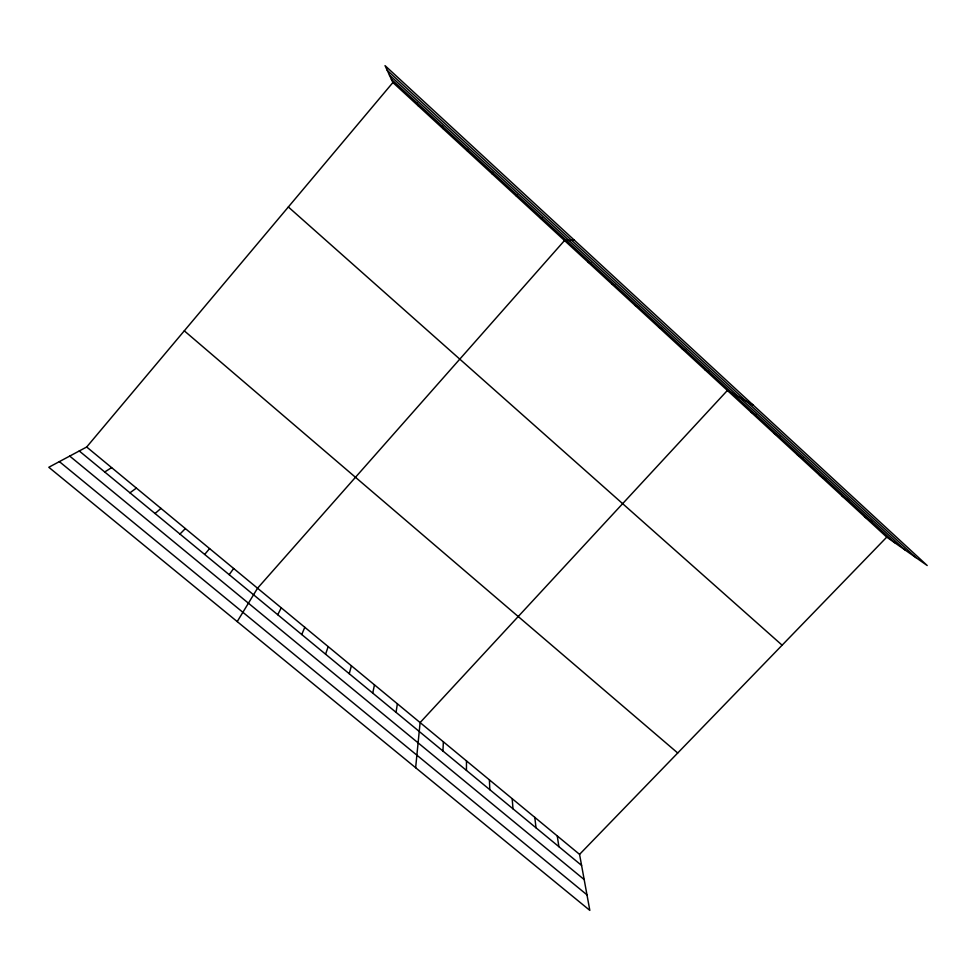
<?xml version="1.0" encoding="UTF-8"?>
<svg xmlns="http://www.w3.org/2000/svg" width="976" height="976" viewBox="0 0 976 976"><rect width="100%" height="100%" fill="white"/><g stroke="black" fill="none" stroke-linecap="round" stroke-linejoin="round"><path stroke-width="1.46" d="M466.455 770.43L466.479 760.902M442.933 751.02L443.372 741.809M415.642 767.722L420.107 722.582L727.388 390.449L753.191 405.064M396.061 712.358L397.366 703.794M372.734 693.106L374.467 684.871M349.237 673.721L351.409 665.815M325.569 654.201L328.192 646.612M492.075 173.826L492.575 172.423M301.743 634.534L304.805 627.287M277.733 614.721L281.259 607.828M237.217 621.59L257.542 588.223L564.518 240.511L574.413 240.242M229.189 574.681L233.654 568.483M86.681 447.008L579.561 854.366L589.821 910.376L48.8 467.272L86.681 447.008L392.901 82.533L385.032 65.624L927.2 565.519L886.745 537.142L392.901 82.533M204.655 554.441L209.596 548.597M579.561 854.366L886.745 537.142M179.95 534.055L185.367 528.577M516.402 196.225L517.39 195.285M155.05 513.51L160.955 508.398M129.967 492.819L136.384 488.085M104.713 471.981L111.618 467.626M540.545 218.453L542.009 217.953M588.296 262.41L590.7 262.8M611.915 284.15L614.77 284.955M635.352 305.72L638.658 306.952M658.617 327.143L662.375 328.79M681.712 348.395L685.908 350.457M704.635 369.501L709.259 371.966M750.666 411.872L756.156 415.142M773.761 433.137L779.678 436.809M796.697 454.255L803.028 458.305M819.462 475.202L826.196 479.643M842.044 496.003L849.205 500.822M864.48 516.646L872.032 521.843M69.711 456.085L584.173 879.559M59.365 461.611L586.966 894.833M79.251 450.973L581.586 865.407M184.293 330.827L677.722 752.996M288.347 206.985L782.118 645.185M387.24 70.357L915.939 557.613M389.387 74.981L904.898 549.866M391.364 79.239L894.687 542.717M416.959 102.809L417.972 105.615M442.36 126.197L442.86 128.527M557.259 835.944L558.882 846.68M534.799 817.376L536.019 827.819M512.18 798.685L512.998 808.823M489.415 779.861L489.806 789.694M467.565 149.401L467.565 151.268"/></g></svg>
